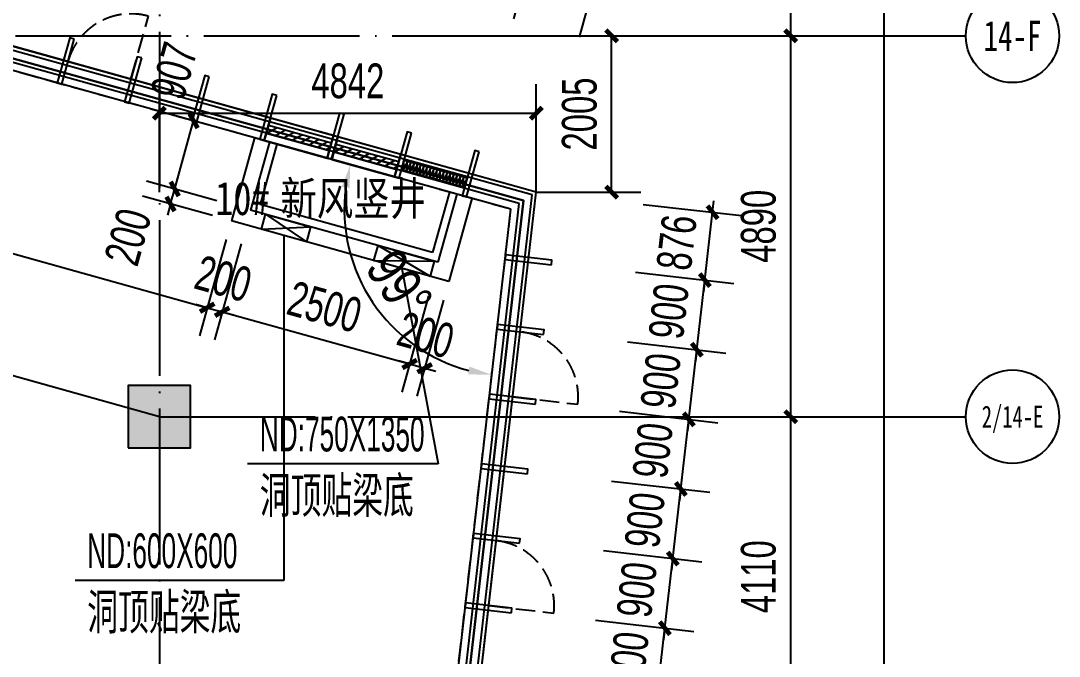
# Model space of a CAD drawing. Extents: x -409435 to 356702, y -107829 to 330904.
# Drawn here: x 114119 to 127460, y 121934 to 130094 of the extents above; entities that cross this region are included whole.
import ezdxf
from ezdxf.enums import TextEntityAlignment as Align
from ezdxf.xclip import XClip

# ---------------------------------------------------------------- set-up
doc = ezdxf.new("R2010")
doc.units = 0
doc.header["$LTSCALE"] = 1000
doc.header["$MEASUREMENT"] = 0
doc.header["$XCLIPFRAME"] = 0
for name, pattern in [('104-14# 核心筒$0$DOTE', [2.42, 2, -0.2, 0.02, -0.2]), ('14#楼幕墙$0$DASH', [0.35, 0.25, -0.1]), ('X-104 14#平面$0$$0$DASH', [0.35, 0.25, -0.1])]:
    doc.linetypes.add(name, pattern=pattern)
for name, color, linetype in [('01-标注_尺寸', 124, 'Continuous'), ('104-14# 核心筒$0$01-标注_轴线坐标', 132, 'Continuous'), ('104-14# 核心筒$0$A_AXIS-轴线', 36, '104-14# 核心筒$0$DOTE'), ('104-14# 核心筒$0$A_STR-砼柱', 51, 'Continuous'), ('104-14# 核心筒$0$AXIS_TEXT', 7, 'Continuous'), ('14#楼幕墙$0$A-C_玻璃幕墙', 140, 'Continuous'), ('14#楼幕墙$0$A-C_窗', 140, 'Continuous'), ('AXIS_TEXT', 7, 'Continuous'), ('PUB_HATCH', 8, 'Continuous'), ('X-104 14#平面$0$01-标注_尺寸', 124, 'Continuous'), ('X-104 14#平面$0$02-TEXT_标注', 130, 'Continuous'), ('X-104 14#平面$0$A-C_玻璃幕墙', 140, 'Continuous'), ('X-104 14#平面$0$A-C_窗', 140, 'Continuous'), ('X-104 14#平面$0$A-SUR_保温', 222, 'Continuous'), ('X-104 14#平面$0$A-TECH_暖通', 6, 'Continuous'), ('X-104 14#平面$0$A-TECH_结构', 21, 'Continuous'), ('X-104 14#平面$0$A_STR-砌块墙', 121, 'Continuous'), ('建-标注-文本', 254, 'Continuous'), ('建-标注-索引', 75, 'Continuous')]:
    doc.layers.add(name, color=color, linetype=linetype)
doc.layers.add('X-104 14#平面$0$000套内', color=226, linetype='Continuous', lineweight=30, plot=False)
doc.styles.add('104-14# 核心筒$0$_TCH_AXIS', font='STXIHEI_0.TTF', dxfattribs={"width": 0.8})
doc.styles.add('104-14# 核心筒$0$_TCH_DIM_T3', font='ros.shx', dxfattribs={"width": 0.705882, "bigfont": 'jd.shx'})
doc.styles.add('_TCH_DIM', font='ros.shx', dxfattribs={"width": 0.8, "height": 2, "bigfont": 'jd.shx'})
doc.styles.add('_TCH_DIM_T3', font='ros.shx', dxfattribs={"width": 0.705882, "bigfont": 'jd.shx'})
doc.styles.add('COMPLEX', font='COMPLEX')
doc.styles.add('X-104 14#平面$0$_TCH_DIM_T3', font='ros.shx', dxfattribs={"width": 0.8, "bigfont": 'jd.shx'})
doc.styles.add('X-104 14#平面$0$Standard', font='STXIHEI_0.TTF', dxfattribs={"width": 0.8})
doc.dimstyles.new('104-14# 核心筒$0$_TCH_ARCH&&150', dxfattribs={"dimtxt": 446.25, "dimasz": 150, "dimexe": 375, "dimexo": 450, "dimgap": 189.375, "dimtad": 1, "dimdec": 0, "dimzin": 0, "dimdsep": 46, "dimtxsty": '104-14# 核心筒$0$_TCH_DIM_T3', "dimblk": '104-14# 核心筒$0$_ArchTick', "dimcen": 0.09, "dimclrt": 7, "dimazin": 2, "dimtfac": 1, "dimtdec": 0, "dimtix": 1, "dimtmove": 2, "dimatfit": 3, "dimfxl": 0, "dimtolj": 1, "dimtzin": 0, "dimarcsym": 0})
doc.dimstyles.new('_TCH_ARCH&&150', dxfattribs={"dimtxt": 446.25, "dimasz": 150, "dimexe": 375, "dimexo": 450, "dimgap": 189.375, "dimtad": 1, "dimdec": 0, "dimzin": 0, "dimdsep": 46, "dimtxsty": '_TCH_DIM_T3', "dimblk": 'ARCHTICK', "dimcen": 0.09, "dimclrt": 7, "dimazin": 2, "dimtfac": 1, "dimtdec": 0, "dimtix": 1, "dimtmove": 2, "dimatfit": 3, "dimfxl": 0, "dimtolj": 1, "dimtzin": 0, "dimarcsym": 0})
doc.dimstyles.new('X-104 14#平面$0$_TCH_ARROW&&150', dxfattribs={"dimtxt": 525, "dimasz": 300, "dimexe": 375, "dimexo": 450, "dimgap": 150, "dimtad": 1, "dimdec": 0, "dimzin": 0, "dimdsep": 46, "dimtxsty": 'X-104 14#平面$0$_TCH_DIM_T3', "dimcen": 0.09, "dimclrt": 7, "dimazin": 2, "dimtfac": 1, "dimtdec": 0, "dimtix": 1, "dimtmove": 2, "dimatfit": 3, "dimfxl": 0, "dimtolj": 1, "dimtzin": 0, "dimarcsym": 0})

# ---------------------------------------------------------------- blocks, each defined once
blk = doc.blocks.new('14#楼幕墙$0$A$C103B1A8E')
blk.add_lwpolyline([(0, 0), (60, 0), (60, 600), (0, 600)], close=True)
blk = doc.blocks.new('14#楼幕墙$0$A$C09283E46')
for p, rotation in [((76034, 38687), 161.95189736491), ((76889, 38408), 161.95189736491), ((77745, 38130), 161.95189736491), ((78601, 37851), 161.95189736491), ((79456, 37572), 161.95189736491), ((80312, 37293), 161.95189736491), ((81168, 37014), 161.95189736491), ((82032, 35525), 80.9518973650202), ((81891, 34637), 80.9518973650202), ((81749, 33748), 80.9518973650202), ((81607, 32859), 80.9518973650202), ((81466, 31970), 80.9518973650202), ((81324, 31081), 80.9518973650202)]:
    blk.add_blockref('14#楼幕墙$0$A$C103B1A8E', p, dxfattribs=dict(rotation=rotation))
blk = doc.blocks.new('14#楼幕墙$0$A$C2CD63A88')
at = {"linetype": '14#楼幕墙$0$DASH'}
blk.add_lwpolyline([(0, 670), (0, -170)], dxfattribs=at)
blk.add_arc((0, 670), 840, 270, 0, dxfattribs=at)
blk = doc.blocks.new('14#楼幕墙')
at = {"layer": '14#楼幕墙$0$A-C_玻璃幕墙'}
for p, q in [((120742, 127895), (99427, 133825)), ((120687, 127858), (99462, 133763)), ((120524, 127748), (99566, 133579)), ((120415, 127674), (99636, 133456)), ((117508, 100161), (120687, 127858)), ((117563, 100200), (120742, 127895)), ((117234, 99966), (120415, 127674)), ((117344, 100044), (120524, 127748))]:
    blk.add_line(p, q, dxfattribs=at)
at = {"layer": '14#楼幕墙$0$A-C_玻璃幕墙', "rotation": 2.499999999999448}
blk.add_blockref('14#楼幕墙$0$A$C09283E46', (40532, 87891), dxfattribs=at)
at = {"layer": '14#楼幕墙$0$A-C_窗'}
for p, rotation in [((115714, 129989), 164.4518973650737), ((121106, 125189), 83.45189736509042), ((120798, 122507), 83.45189736509042)]:
    blk.add_blockref('14#楼幕墙$0$A$C2CD63A88', p, dxfattribs=dict(at, rotation=rotation))
blk = doc.blocks.new('_FZH')
blk.add_lwpolyline([(-0.5, -0.5), (0.5, -0.5), (0.5, 0.5), (-0.5, 0.5)], close=True)
at = {"layer": 'PUB_HATCH'}
blk.add_solid([(-0.5, -0.5), (0.5, -0.5), (-0.5, 0.5), (0.5, 0.5)], dxfattribs=at)
blk = doc.blocks.new('_AXISO')
blk.add_circle((0, 0), 0.5)
at = {"layer": 'AXIS_TEXT', "style": 'COMPLEX', "width": 1.041667}
blk.add_attdef('A', text='', height=0.56, dxfattribs=at).set_placement((-0.25, -0.28), (0.25, -0.28), align=Align.FIT)
blk = doc.blocks.new('104-14# 核心筒$0$_ArchTick')
at = {"color": 0, "linetype": 'ByBlock', "const_width": 0.4}
blk.add_lwpolyline([(-0.5, -0.5), (0.5, 0.5)], dxfattribs=at)
blk = doc.blocks.new('*D2749')
at = {"layer": '104-14# 核心筒$0$01-标注_轴线坐标', "color": 0, "lineweight": -2, "transparency": 16777216}
for p, q in [((120710, 133825), (125585, 133825)), ((125210, 84184), (125210, 133825)), ((120710, 84184), (125585, 84184))]:
    blk.add_line(p, q, dxfattribs=at)
at = {"layer": 'Defpoints', "color": 0, "transparency": 16777216}
for p in [(120260, 133825), (125210, 133825), (120260, 84184)]:
    blk.add_point(p, dxfattribs=at)
at = {"layer": '104-14# 核心筒$0$01-标注_轴线坐标', "color": 0, "lineweight": -2, "transparency": 16777216, "xscale": 150, "yscale": 150, "zscale": 150}
for p, rotation in [((125210, 133825), 90), ((125210, 84184), 270)]:
    blk.add_blockref('104-14# 核心筒$0$_ArchTick', p, dxfattribs=dict(at, rotation=rotation))
at = {"layer": '104-14# 核心筒$0$01-标注_轴线坐标', "color": 7, "transparency": 16777216, "insert": (124797, 109004), "char_height": 446.2, "attachment_point": 5, "rotation": 90, "style": '104-14# 核心筒$0$_TCH_DIM_T3'}
blk.add_mtext('\\A1;49641', dxfattribs=at)
blk = doc.blocks.new('*D2759')
at = {"layer": '104-14# 核心筒$0$01-标注_轴线坐标', "color": 0, "lineweight": -2, "transparency": 16777216}
for p, q in [((120710, 125010), (124385, 125010)), ((124010, 120900), (124010, 125010)), ((120710, 120900), (124385, 120900))]:
    blk.add_line(p, q, dxfattribs=at)
at = {"layer": 'Defpoints', "color": 0, "transparency": 16777216}
for p in [(120260, 125010), (124010, 125010), (120260, 120900)]:
    blk.add_point(p, dxfattribs=at)
at = {"layer": '104-14# 核心筒$0$01-标注_轴线坐标', "color": 0, "lineweight": -2, "transparency": 16777216, "xscale": 150, "yscale": 150, "zscale": 150}
for p, rotation in [((124010, 125010), 90), ((124010, 120900), 270)]:
    blk.add_blockref('104-14# 核心筒$0$_ArchTick', p, dxfattribs=dict(at, rotation=rotation))
at = {"layer": '104-14# 核心筒$0$01-标注_轴线坐标', "color": 7, "transparency": 16777216, "insert": (123597, 122955), "char_height": 446.2, "attachment_point": 5, "rotation": 90, "style": '104-14# 核心筒$0$_TCH_DIM_T3'}
blk.add_mtext('\\A1;4110', dxfattribs=at)
blk = doc.blocks.new('*D2760')
at = {"layer": '104-14# 核心筒$0$01-标注_轴线坐标', "color": 0, "lineweight": -2, "transparency": 16777216}
for p, q in [((120710, 129900), (124385, 129900)), ((124010, 125010), (124010, 129900)), ((120710, 125010), (124385, 125010))]:
    blk.add_line(p, q, dxfattribs=at)
at = {"layer": 'Defpoints', "color": 0, "transparency": 16777216}
for p in [(120260, 129900), (124010, 129900), (120260, 125010)]:
    blk.add_point(p, dxfattribs=at)
at = {"layer": '104-14# 核心筒$0$01-标注_轴线坐标', "color": 0, "lineweight": -2, "transparency": 16777216, "xscale": 150, "yscale": 150, "zscale": 150}
for p, rotation in [((124010, 129900), 90), ((124010, 125010), 270)]:
    blk.add_blockref('104-14# 核心筒$0$_ArchTick', p, dxfattribs=dict(at, rotation=rotation))
at = {"layer": '104-14# 核心筒$0$01-标注_轴线坐标', "color": 7, "transparency": 16777216, "insert": (123597, 127455), "char_height": 446.2, "attachment_point": 5, "rotation": 90, "style": '104-14# 核心筒$0$_TCH_DIM_T3'}
blk.add_mtext('\\A1;4890', dxfattribs=at)
blk = doc.blocks.new('*D2761')
at = {"layer": '104-14# 核心筒$0$01-标注_轴线坐标', "color": 0, "lineweight": -2, "transparency": 16777216}
for p, q in [((120710, 133825), (124385, 133825)), ((124010, 129900), (124010, 133825)), ((120710, 129900), (124385, 129900))]:
    blk.add_line(p, q, dxfattribs=at)
at = {"layer": 'Defpoints', "color": 0, "transparency": 16777216}
for p in [(120260, 133825), (124010, 133825), (120260, 129900)]:
    blk.add_point(p, dxfattribs=at)
at = {"layer": '104-14# 核心筒$0$01-标注_轴线坐标', "color": 0, "lineweight": -2, "transparency": 16777216, "xscale": 150, "yscale": 150, "zscale": 150}
for p, rotation in [((124010, 133825), 90), ((124010, 129900), 270)]:
    blk.add_blockref('104-14# 核心筒$0$_ArchTick', p, dxfattribs=dict(at, rotation=rotation))
at = {"layer": '104-14# 核心筒$0$01-标注_轴线坐标', "color": 7, "transparency": 16777216, "insert": (123597, 131863), "char_height": 446.2, "attachment_point": 5, "rotation": 90, "style": '104-14# 核心筒$0$_TCH_DIM_T3'}
blk.add_mtext('\\A1;3925', dxfattribs=at)
blk = doc.blocks.new('*U387')
h = blk.add_hatch()
h.set_pattern_fill('ANSI31', color=256, scale=50)
h.set_pattern_definition([(45, (-55312.376, 120006.8), (-56.1266, 56.1266), [])])
h.paths.add_polyline_path([(-840, 100), (0, 100), (0, 200), (-840, 200)])
for points in [[(-840, 0), (0, 0), (0, 300), (-840, 300)], [(-840, 100), (0, 100), (0, 200), (-840, 200)]]:
    blk.add_lwpolyline(points, close=True)
blk = doc.blocks.new('X-104 14#平面$0$$LinePat$岩棉板')
at = {"color": 0}
for p, q in [((0, -17), (12, -67)), ((12, -67), (24, -17))]:
    blk.add_line(p, q, dxfattribs=at)
for centre, start, end in [((12, -17), 0, 180), ((0, -67), 270, 0), ((24, -67), 180, 270)]:
    blk.add_arc(centre, 12, start, end, dxfattribs=at)
at = {"layer": 'Defpoints'}
blk.add_point((0, 0.1), dxfattribs=at)
at = {"layer": 'Defpoints', "color": 0}
blk.add_point((24, -84), dxfattribs=at)
blk = doc.blocks.new('*U429')
at = {"color": 8}
blk.add_lwpolyline([(0, 150), (840, 150), (840, 0), (0, 0)], close=True, dxfattribs=at)
at = {"color": 8, "xscale": -1.842105261622807, "yscale": 1.782568518697715, "zscale": 1.782568518697715}
for p in [(44, 150), (88, 150), (133, 150), (177, 150), (221, 150), (265, 150), (309, 150), (354, 150), (398, 150), (442, 150), (486, 150), (531, 150), (575, 150), (619, 150), (663, 150), (707, 150), (752, 150), (796, 150), (840, 150)]:
    blk.add_blockref('X-104 14#平面$0$$LinePat$岩棉板', p, dxfattribs=at)
blk = doc.blocks.new('*U446')
blk.add_lwpolyline([(200, 0), (200, 600), (0, 600), (0, 0), (200, 0), (0, 600), (0, 0), (200, 600)])
blk = doc.blocks.new('*U447')
blk.add_lwpolyline([(200, 0), (200, 750), (0, 750), (0, 0), (200, 0), (0, 750), (0, 0), (200, 750)])
blk = doc.blocks.new('X-104 14#平面$0$sdfjladfiididid')
at = {"layer": 'X-104 14#平面$0$A-TECH_暖通', "xscale": -1, "rotation": 254.4518973650752}
for name, p in [('*U446', (117210, 127417)), ('*U447', (118655, 127015))]:
    blk.add_blockref(name, p, dxfattribs=at)
blk = doc.blocks.new('*D2612')
at = {"layer": 'Defpoints', "color": 0, "transparency": 16777216}
for p in [(118064, 128328), (120415, 127674), (118373, 127033), (120136, 125250)]:
    blk.add_point(p, dxfattribs=at)
at = {"layer": 'X-104 14#平面$0$01-标注_尺寸', "color": 0, "lineweight": -2, "transparency": 16777216}
for p, q in [((118498, 128208), (118714, 128147)), ((120188, 125697), (120213, 125921))]:
    blk.add_line(p, q, dxfattribs=at)
blk.add_arc((120415, 127674), 2140, 172.4915, 255.4123, dxfattribs=at)
at = {"layer": 'X-104 14#平面$0$01-标注_尺寸', "color": 0, "transparency": 16777216}
for points in [[(118244, 127964), (118342, 127944), (118353, 128248)], [(119885, 125653), (119866, 125554), (120171, 125548)]]:
    blk.add_solid(points, dxfattribs=at)
at = {"layer": 'X-104 14#平面$0$01-标注_尺寸', "color": 7, "transparency": 16777216, "insert": (118982, 126710), "char_height": 525, "attachment_point": 5, "rotation": 303.9519, "style": 'X-104 14#平面$0$_TCH_DIM_T3'}
blk.add_mtext('\\A1;99°', dxfattribs=at)
blk = doc.blocks.new('sjdfadsfiididdi')
at = {"layer": '建-标注-索引'}
for p, q in [((117499, 127337), (117499, 122908)), ((119016, 126915), (119480, 124406)), ((119480, 124406), (117033, 124406)), ((117499, 122908), (114816, 122908))]:
    blk.add_line(p, q, dxfattribs=at)
at = {"layer": '建-标注-文本', "style": '_TCH_DIM'}
for s, height, width, p in [('ND:750X1350', 446.25, 0.564706, (117190, 124564)), ('洞顶贴梁底', 520.9, 0.8, (117190, 123724)), ('ND:600X600', 446.2, 0.564706, (114973, 123066)), ('洞顶贴梁底', 520.9, 0.8, (114973, 122226))]:
    blk.add_text(s, height=height, dxfattribs=dict(at, width=width)).set_placement(p)
blk = doc.blocks.new('_ArchTick')
at = {"color": 0, "linetype": 'ByBlock', "const_width": 0.4}
blk.add_lwpolyline([(-0.5, -0.5), (0.5, 0.5)], dxfattribs=at)
blk = doc.blocks.new('*D1263')
at = {"layer": '01-标注_尺寸', "color": 0, "lineweight": -2, "transparency": 16777216}
for p, q in [((119358, 126560), (119015, 125325)), ((119551, 126506), (119208, 125272)), ((119115, 125687), (118971, 125727)), ((119115, 125687), (119308, 125633)), ((119308, 125633), (119453, 125593))]:
    blk.add_line(p, q, dxfattribs=at)
at = {"layer": 'Defpoints', "color": 0, "transparency": 16777216}
for p in [(119479, 126994), (119672, 126940), (119308, 125633)]:
    blk.add_point(p, dxfattribs=at)
at = {"layer": '01-标注_尺寸', "color": 0, "lineweight": -2, "transparency": 16777216, "xscale": 150, "yscale": 150, "zscale": 150}
for p, rotation in [((119115, 125687), 344.4518973650862), ((119308, 125633), 164.4518973650862)]:
    blk.add_blockref('_ArchTick', p, dxfattribs=dict(at, rotation=rotation))
at = {"layer": '01-标注_尺寸', "color": 7, "transparency": 16777216, "insert": (119322, 126057), "char_height": 446.2, "attachment_point": 5, "rotation": 344.4519, "style": '_TCH_DIM_T3'}
blk.add_mtext('\\A1;200', dxfattribs=at)
blk = doc.blocks.new('*D1264')
at = {"layer": '01-标注_尺寸', "color": 0, "lineweight": -2, "transparency": 16777216}
for p, q in [((116950, 127230), (116606, 125996)), ((119358, 126560), (119015, 125325)), ((116707, 126357), (119115, 125687))]:
    blk.add_line(p, q, dxfattribs=at)
at = {"layer": 'Defpoints', "color": 0, "transparency": 16777216}
for p in [(117071, 127664), (119479, 126994), (119115, 125687)]:
    blk.add_point(p, dxfattribs=at)
at = {"layer": '01-标注_尺寸', "color": 0, "lineweight": -2, "transparency": 16777216, "xscale": 150, "yscale": 150, "zscale": 150}
for p, rotation in [((116707, 126357), 164.4518973650851), ((119115, 125687), 344.4518973650851)]:
    blk.add_blockref('_ArchTick', p, dxfattribs=dict(at, rotation=rotation))
at = {"layer": '01-标注_尺寸', "color": 7, "transparency": 16777216, "insert": (118022, 126419), "char_height": 446.2, "attachment_point": 5, "rotation": 344.4519, "style": '_TCH_DIM_T3'}
blk.add_mtext('\\A1;2500', dxfattribs=at)
blk = doc.blocks.new('*D1265')
at = {"layer": '01-标注_尺寸', "color": 0, "lineweight": -2, "transparency": 16777216}
for p, q in [((116757, 127284), (116414, 126049)), ((116950, 127230), (116606, 125996)), ((116514, 126410), (116370, 126451)), ((116514, 126410), (116707, 126357)), ((116707, 126357), (116851, 126317))]:
    blk.add_line(p, q, dxfattribs=at)
at = {"layer": 'Defpoints', "color": 0, "transparency": 16777216}
for p in [(116878, 127717), (117071, 127664), (116707, 126357)]:
    blk.add_point(p, dxfattribs=at)
at = {"layer": '01-标注_尺寸', "color": 0, "lineweight": -2, "transparency": 16777216, "xscale": 150, "yscale": 150, "zscale": 150}
for p, rotation in [((116514, 126410), 344.4518973650854), ((116707, 126357), 164.4518973650854)]:
    blk.add_blockref('_ArchTick', p, dxfattribs=dict(at, rotation=rotation))
at = {"layer": '01-标注_尺寸', "color": 7, "transparency": 16777216, "insert": (116721, 126781), "char_height": 446.2, "attachment_point": 5, "rotation": 344.4519, "style": '_TCH_DIM_T3'}
blk.add_mtext('\\A1;200', dxfattribs=at)
blk = doc.blocks.new('*D1266')
at = {"layer": '01-标注_尺寸', "color": 0, "lineweight": -2, "transparency": 16777216}
for p, q in [((109558, 129287), (109214, 128052)), ((109315, 128414), (116514, 126410)), ((116757, 127284), (116414, 126049))]:
    blk.add_line(p, q, dxfattribs=at)
at = {"layer": 'Defpoints', "color": 0, "transparency": 16777216}
for p in [(109678, 129720), (116878, 127717), (116514, 126410)]:
    blk.add_point(p, dxfattribs=at)
at = {"layer": '01-标注_尺寸', "color": 0, "lineweight": -2, "transparency": 16777216, "xscale": 150, "yscale": 150, "zscale": 150}
for p, rotation in [((109315, 128414), 164.4518973650852), ((116514, 126410), 344.4518973650852)]:
    blk.add_blockref('_ArchTick', p, dxfattribs=dict(at, rotation=rotation))
at = {"layer": '01-标注_尺寸', "color": 7, "transparency": 16777216, "insert": (113025, 127809), "char_height": 446.2, "attachment_point": 5, "rotation": 344.4519, "style": '_TCH_DIM_T3'}
blk.add_mtext('\\A1;7473', dxfattribs=at)
blk = doc.blocks.new('*D1267')
at = {"layer": '01-标注_尺寸', "color": 0, "lineweight": -2, "transparency": 16777216}
for p, q in [((116880, 128658), (115978, 128909)), ((116097, 127935), (116340, 128808)), ((116637, 127784), (115735, 128035))]:
    blk.add_line(p, q, dxfattribs=at)
at = {"layer": 'Defpoints', "color": 0, "transparency": 16777216}
for p in [(116340, 128808), (117314, 128537), (117071, 127664)]:
    blk.add_point(p, dxfattribs=at)
at = {"layer": '01-标注_尺寸', "color": 0, "lineweight": -2, "transparency": 16777216, "xscale": 150, "yscale": 150, "zscale": 150}
for p, rotation in [((116340, 128808), 74.45189736508969), ((116097, 127935), 254.4518973650897)]:
    blk.add_blockref('_ArchTick', p, dxfattribs=dict(at, rotation=rotation))
at = {"layer": '01-标注_尺寸', "color": 7, "transparency": 16777216, "insert": (116091, 129453), "char_height": 446.2, "attachment_point": 5, "rotation": 74.4519, "style": '_TCH_DIM_T3'}
blk.add_mtext('\\A1;907', dxfattribs=at)
blk = doc.blocks.new('*D1268')
at = {"layer": '01-标注_尺寸', "color": 0, "lineweight": -2, "transparency": 16777216}
for p, q in [((116097, 127935), (116137, 128079)), ((116637, 127784), (115735, 128035)), ((116583, 127592), (115682, 127843)), ((116043, 127742), (116097, 127935)), ((116043, 127742), (116003, 127597))]:
    blk.add_line(p, q, dxfattribs=at)
at = {"layer": 'Defpoints', "color": 0, "transparency": 16777216}
for p in [(116097, 127935), (117071, 127664), (117017, 127471)]:
    blk.add_point(p, dxfattribs=at)
at = {"layer": '01-标注_尺寸', "color": 0, "lineweight": -2, "transparency": 16777216, "xscale": 150, "yscale": 150, "zscale": 150}
for p, rotation in [((116097, 127935), 254.4518973650892), ((116043, 127742), 74.45189736508925)]:
    blk.add_blockref('_ArchTick', p, dxfattribs=dict(at, rotation=rotation))
at = {"layer": '01-标注_尺寸', "color": 7, "transparency": 16777216, "insert": (115497, 127318), "char_height": 446.2, "attachment_point": 5, "rotation": 74.4519, "style": '_TCH_DIM_T3'}
blk.add_mtext('\\A1;200', dxfattribs=at)
blk = doc.blocks.new('*D1659')
at = {"layer": '01-标注_尺寸', "color": 0, "lineweight": -2, "transparency": 16777216}
for p, q in [((121501, 122396), (122766, 122251)), ((122394, 122294), (122411, 122443)), ((122291, 121400), (122394, 122294)), ((121399, 121502), (122664, 121357)), ((122291, 121400), (122274, 121251))]:
    blk.add_line(p, q, dxfattribs=at)
at = {"layer": 'Defpoints', "color": 0, "transparency": 16777216}
for p in [(121054, 122447), (122394, 122294), (120952, 121553)]:
    blk.add_point(p, dxfattribs=at)
at = {"layer": '01-标注_尺寸', "color": 0, "lineweight": -2, "transparency": 16777216, "xscale": 150, "yscale": 150, "zscale": 150}
for p, rotation in [((122394, 122294), 263.451897364627), ((122291, 121400), 83.45189736462703)]:
    blk.add_blockref('_ArchTick', p, dxfattribs=dict(at, rotation=rotation))
at = {"layer": '01-标注_尺寸', "color": 7, "transparency": 16777216, "insert": (121932, 121894), "char_height": 446.2, "attachment_point": 5, "rotation": 83.4519, "style": '_TCH_DIM_T3'}
blk.add_mtext('\\A1;900', dxfattribs=at)
blk = doc.blocks.new('*D1660')
at = {"layer": '01-标注_尺寸', "color": 0, "lineweight": -2, "transparency": 16777216}
for p, q in [((121604, 123290), (122869, 123145)), ((122496, 123188), (122513, 123337)), ((122394, 122294), (122496, 123188)), ((121501, 122396), (122766, 122251)), ((122394, 122294), (122377, 122145))]:
    blk.add_line(p, q, dxfattribs=at)
at = {"layer": 'Defpoints', "color": 0, "transparency": 16777216}
for p in [(121157, 123342), (122496, 123188), (121054, 122447)]:
    blk.add_point(p, dxfattribs=at)
at = {"layer": '01-标注_尺寸', "color": 0, "lineweight": -2, "transparency": 16777216, "xscale": 150, "yscale": 150, "zscale": 150}
for p, rotation in [((122496, 123188), 263.4518973646265), ((122394, 122294), 83.45189736462648)]:
    blk.add_blockref('_ArchTick', p, dxfattribs=dict(at, rotation=rotation))
at = {"layer": '01-标注_尺寸', "color": 7, "transparency": 16777216, "insert": (122035, 122788), "char_height": 446.2, "attachment_point": 5, "rotation": 83.4519, "style": '_TCH_DIM_T3'}
blk.add_mtext('\\A1;900', dxfattribs=at)
blk = doc.blocks.new('*D1661')
at = {"layer": '01-标注_尺寸', "color": 0, "lineweight": -2, "transparency": 16777216}
for p, q in [((122599, 124082), (122616, 124231)), ((121707, 124184), (122971, 124039)), ((122496, 123188), (122599, 124082)), ((121604, 123290), (122869, 123145)), ((122496, 123188), (122479, 123039))]:
    blk.add_line(p, q, dxfattribs=at)
at = {"layer": 'Defpoints', "color": 0, "transparency": 16777216}
for p in [(121260, 124236), (122599, 124082), (121157, 123342)]:
    blk.add_point(p, dxfattribs=at)
at = {"layer": '01-标注_尺寸', "color": 0, "lineweight": -2, "transparency": 16777216, "xscale": 150, "yscale": 150, "zscale": 150}
for p, rotation in [((122599, 124082), 263.4518973646263), ((122496, 123188), 83.4518973646263)]:
    blk.add_blockref('_ArchTick', p, dxfattribs=dict(at, rotation=rotation))
at = {"layer": '01-标注_尺寸', "color": 7, "transparency": 16777216, "insert": (122138, 123682), "char_height": 446.2, "attachment_point": 5, "rotation": 83.4519, "style": '_TCH_DIM_T3'}
blk.add_mtext('\\A1;900', dxfattribs=at)
blk = doc.blocks.new('*D1662')
at = {"layer": '01-标注_尺寸', "color": 0, "lineweight": -2, "transparency": 16777216}
for p, q in [((121809, 125079), (123074, 124933)), ((122702, 124976), (122719, 125125)), ((122599, 124082), (122702, 124976)), ((121707, 124184), (122971, 124039)), ((122599, 124082), (122582, 123933))]:
    blk.add_line(p, q, dxfattribs=at)
at = {"layer": 'Defpoints', "color": 0, "transparency": 16777216}
for p in [(121362, 125130), (122702, 124976), (121260, 124236)]:
    blk.add_point(p, dxfattribs=at)
at = {"layer": '01-标注_尺寸', "color": 0, "lineweight": -2, "transparency": 16777216, "xscale": 150, "yscale": 150, "zscale": 150}
for p, rotation in [((122702, 124976), 263.4518973646267), ((122599, 124082), 83.4518973646267)]:
    blk.add_blockref('_ArchTick', p, dxfattribs=dict(at, rotation=rotation))
at = {"layer": '01-标注_尺寸', "color": 7, "transparency": 16777216, "insert": (122240, 124576), "char_height": 446.2, "attachment_point": 5, "rotation": 83.4519, "style": '_TCH_DIM_T3'}
blk.add_mtext('\\A1;900', dxfattribs=at)
blk = doc.blocks.new('*D1663')
at = {"layer": '01-标注_尺寸', "color": 0, "lineweight": -2, "transparency": 16777216}
for p, q in [((121912, 125973), (123177, 125827)), ((122804, 125870), (122821, 126019)), ((122702, 124976), (122804, 125870)), ((121809, 125079), (123074, 124933)), ((122702, 124976), (122684, 124827))]:
    blk.add_line(p, q, dxfattribs=at)
at = {"layer": 'Defpoints', "color": 0, "transparency": 16777216}
for p in [(121465, 126024), (122804, 125870), (121362, 125130)]:
    blk.add_point(p, dxfattribs=at)
at = {"layer": '01-标注_尺寸', "color": 0, "lineweight": -2, "transparency": 16777216, "xscale": 150, "yscale": 150, "zscale": 150}
for p, rotation in [((122804, 125870), 263.4518973646267), ((122702, 124976), 83.4518973646267)]:
    blk.add_blockref('_ArchTick', p, dxfattribs=dict(at, rotation=rotation))
at = {"layer": '01-标注_尺寸', "color": 7, "transparency": 16777216, "insert": (122343, 125470), "char_height": 446.2, "attachment_point": 5, "rotation": 83.4519, "style": '_TCH_DIM_T3'}
blk.add_mtext('\\A1;900', dxfattribs=at)
blk = doc.blocks.new('*D1664')
at = {"layer": '01-标注_尺寸', "color": 0, "lineweight": -2, "transparency": 16777216}
for p, q in [((122907, 126764), (122924, 126913)), ((122015, 126867), (123279, 126722)), ((122804, 125870), (122907, 126764)), ((121912, 125973), (123177, 125827)), ((122804, 125870), (122787, 125721))]:
    blk.add_line(p, q, dxfattribs=at)
at = {"layer": 'Defpoints', "color": 0, "transparency": 16777216}
for p in [(121568, 126918), (122907, 126764), (121465, 126024)]:
    blk.add_point(p, dxfattribs=at)
at = {"layer": '01-标注_尺寸', "color": 0, "lineweight": -2, "transparency": 16777216, "xscale": 150, "yscale": 150, "zscale": 150}
for p, rotation in [((122907, 126764), 263.4518973646274), ((122804, 125870), 83.45189736462743)]:
    blk.add_blockref('_ArchTick', p, dxfattribs=dict(at, rotation=rotation))
at = {"layer": '01-标注_尺寸', "color": 7, "transparency": 16777216, "insert": (122446, 126364), "char_height": 446.2, "attachment_point": 5, "rotation": 83.4519, "style": '_TCH_DIM_T3'}
blk.add_mtext('\\A1;900', dxfattribs=at)
blk = doc.blocks.new('*D1665')
at = {"layer": '01-标注_尺寸', "color": 0, "lineweight": -2, "transparency": 16777216}
for p, q in [((122114, 127737), (123379, 127592)), ((123007, 127635), (123024, 127784)), ((122907, 126764), (123007, 127635)), ((122015, 126867), (123279, 126722)), ((122907, 126764), (122890, 126615))]:
    blk.add_line(p, q, dxfattribs=at)
at = {"layer": 'Defpoints', "color": 0, "transparency": 16777216}
for p in [(121667, 127788), (123007, 127635), (121568, 126918)]:
    blk.add_point(p, dxfattribs=at)
at = {"layer": '01-标注_尺寸', "color": 0, "lineweight": -2, "transparency": 16777216, "xscale": 150, "yscale": 150, "zscale": 150}
for p, rotation in [((123007, 127635), 263.4518973646262), ((122907, 126764), 83.45189736462622)]:
    blk.add_blockref('_ArchTick', p, dxfattribs=dict(at, rotation=rotation))
at = {"layer": '01-标注_尺寸', "color": 7, "transparency": 16777216, "insert": (122547, 127247), "char_height": 446.2, "attachment_point": 5, "rotation": 83.4519, "style": '_TCH_DIM_T3'}
blk.add_mtext('\\A1;876', dxfattribs=at)
blk = doc.blocks.new('*D1709')
at = {"layer": '01-标注_尺寸', "color": 0, "lineweight": -2, "transparency": 16777216}
for p, q in [((120453, 130119), (120769, 131257)), ((121296, 129885), (121612, 131023)), ((120669, 130896), (120524, 130936)), ((120669, 130896), (121512, 130661)), ((121512, 130661), (121656, 130621))]:
    blk.add_line(p, q, dxfattribs=at)
at = {"layer": 'Defpoints', "color": 0, "transparency": 16777216}
for p in [(121512, 130661), (120332, 129686), (121175, 129451)]:
    blk.add_point(p, dxfattribs=at)
at = {"layer": '01-标注_尺寸', "color": 0, "lineweight": -2, "transparency": 16777216, "xscale": 150, "yscale": 150, "zscale": 150}
for p, rotation in [((120669, 130896), 344.451897365074), ((121512, 130661), 164.451897365074)]:
    blk.add_blockref('_ArchTick', p, dxfattribs=dict(at, rotation=rotation))
at = {"layer": '01-标注_尺寸', "color": 7, "transparency": 16777216, "insert": (121201, 131176), "char_height": 446.2, "attachment_point": 5, "rotation": 344.4519, "style": '_TCH_DIM_T3'}
blk.add_mtext('\\A1;875', dxfattribs=at)
blk = doc.blocks.new('*D1710')
at = {"layer": '01-标注_尺寸', "color": 0, "lineweight": -2, "transparency": 16777216}
for p, q in [((119586, 130361), (119902, 131499)), ((119802, 131137), (119657, 131177)), ((120453, 130119), (120769, 131257)), ((119802, 131137), (120669, 130896)), ((120669, 130896), (120813, 130856))]:
    blk.add_line(p, q, dxfattribs=at)
at = {"layer": 'Defpoints', "color": 0, "transparency": 16777216}
for p in [(120669, 130896), (119465, 129927), (120332, 129686)]:
    blk.add_point(p, dxfattribs=at)
at = {"layer": '01-标注_尺寸', "color": 0, "lineweight": -2, "transparency": 16777216, "xscale": 150, "yscale": 150, "zscale": 150}
for p, rotation in [((119802, 131137), 344.4518973650734), ((120669, 130896), 164.4518973650734)]:
    blk.add_blockref('_ArchTick', p, dxfattribs=dict(at, rotation=rotation))
at = {"layer": '01-标注_尺寸', "color": 7, "transparency": 16777216, "insert": (120346, 131414), "char_height": 446.2, "attachment_point": 5, "rotation": 344.4519, "style": '_TCH_DIM_T3'}
blk.add_mtext('\\A1;900', dxfattribs=at)
blk = doc.blocks.new('*D1711')
at = {"layer": '01-标注_尺寸', "color": 0, "lineweight": -2, "transparency": 16777216}
for p, q in [((118718, 130602), (119035, 131740)), ((118935, 131379), (118790, 131419)), ((119586, 130361), (119902, 131499)), ((118935, 131379), (119802, 131137)), ((119802, 131137), (119946, 131097))]:
    blk.add_line(p, q, dxfattribs=at)
at = {"layer": 'Defpoints', "color": 0, "transparency": 16777216}
for p in [(119802, 131137), (118598, 130168), (119465, 129927)]:
    blk.add_point(p, dxfattribs=at)
at = {"layer": '01-标注_尺寸', "color": 0, "lineweight": -2, "transparency": 16777216, "xscale": 150, "yscale": 150, "zscale": 150}
for p, rotation in [((118935, 131379), 344.4518973650753), ((119802, 131137), 164.4518973650752)]:
    blk.add_blockref('_ArchTick', p, dxfattribs=dict(at, rotation=rotation))
at = {"layer": '01-标注_尺寸', "color": 7, "transparency": 16777216, "insert": (119479, 131655), "char_height": 446.2, "attachment_point": 5, "rotation": 344.4519, "style": '_TCH_DIM_T3'}
blk.add_mtext('\\A1;900', dxfattribs=at)
blk = doc.blocks.new('*D2487')
at = {"layer": '01-标注_尺寸', "color": 0, "lineweight": -2, "transparency": 16777216}
for p, q in [((115900, 127895), (115900, 129282)), ((120742, 127895), (120742, 129282)), ((115900, 128907), (120742, 128907))]:
    blk.add_line(p, q, dxfattribs=at)
at = {"layer": 'Defpoints', "color": 0, "transparency": 16777216}
for p in [(120742, 128907), (115900, 127445), (120742, 127445)]:
    blk.add_point(p, dxfattribs=at)
at = {"layer": '01-标注_尺寸', "color": 0, "lineweight": -2, "transparency": 16777216, "xscale": 150, "yscale": 150, "zscale": 150, "rotation": 180}
blk.add_blockref('_ArchTick', (115900, 128907), dxfattribs=at)
at = {"layer": '01-标注_尺寸', "color": 0, "lineweight": -2, "transparency": 16777216, "xscale": 150, "yscale": 150, "zscale": 150}
blk.add_blockref('_ArchTick', (120742, 128907), dxfattribs=at)
at = {"layer": '01-标注_尺寸', "color": 7, "transparency": 16777216, "insert": (118321, 129320), "char_height": 446.2, "attachment_point": 5, "style": '_TCH_DIM_T3'}
blk.add_mtext('\\A1;4842', dxfattribs=at)
blk = doc.blocks.new('*D2488')
at = {"layer": '01-标注_尺寸', "color": 0, "lineweight": -2, "transparency": 16777216}
for p, q in [((120742, 129900), (122085, 129900)), ((121710, 127895), (121710, 129900)), ((120742, 127895), (122085, 127895))]:
    blk.add_line(p, q, dxfattribs=at)
at = {"layer": 'Defpoints', "color": 0, "transparency": 16777216}
for p in [(120292, 129900), (121710, 129900), (120292, 127895)]:
    blk.add_point(p, dxfattribs=at)
at = {"layer": '01-标注_尺寸', "color": 0, "lineweight": -2, "transparency": 16777216, "xscale": 150, "yscale": 150, "zscale": 150}
for p, rotation in [((121710, 129900), 90), ((121710, 127895), 270)]:
    blk.add_blockref('_ArchTick', p, dxfattribs=dict(at, rotation=rotation))
at = {"layer": '01-标注_尺寸', "color": 7, "transparency": 16777216, "insert": (121297, 128897), "char_height": 446.2, "attachment_point": 5, "rotation": 90, "style": '_TCH_DIM_T3'}
blk.add_mtext('\\A1;2005', dxfattribs=at)
blk = doc.blocks.new('104-14# 核心筒')
at = {"layer": '104-14# 核心筒$0$01-标注_轴线坐标'}
for p, q in [((120259.9, 129900), (126259.9, 129900)), ((120259.9, 125010.4), (126259.9, 125010.4))]:
    blk.add_line(p, q, dxfattribs=at)
at = {"layer": '104-14# 核心筒$0$A_AXIS-轴线'}
for p, q in [((115900, 139633.6), (115900, 80554.9)), ((115900, 125010.4), (86400, 133218.1)), ((-9370.1, 129900), (120259.9, 129900))]:
    blk.add_line(p, q, dxfattribs=at)
blk.add_lwpolyline([(115900, 125010.4), (120259.9, 125010.4)], dxfattribs=at)
at = {"layer": '104-14# 核心筒$0$01-标注_轴线坐标'}
ref = blk.add_blockref('_AXISO', (126859.9, 129900), dxfattribs=dict(at, xscale=1200, yscale=1200, zscale=1200))
ref.add_attrib('A', '14-F', dxfattribs={"layer": '104-14# 核心筒$0$AXIS_TEXT', "height": 391.75, "style": '104-14# 核心筒$0$_TCH_AXIS', "width": 0.920042}).set_placement((126488.4, 129704.1), (127231.4, 129704.1), align=Align.FIT)
ref = blk.add_blockref('_AXISO', (126859.9, 125010.4), dxfattribs=dict(at, xscale=1200, yscale=1200, zscale=1200))
ref.add_attrib('A', '2/14-E', dxfattribs={"layer": '104-14# 核心筒$0$AXIS_TEXT', "height": 284.08, "style": '104-14# 核心筒$0$_TCH_AXIS', "width": 0.875759}).set_placement((126464.7, 124868.3), (127255.2, 124868.3), align=Align.FIT)
at = {"layer": '104-14# 核心筒$0$A_STR-砼柱', "xscale": 800, "yscale": 800, "zscale": 800}
blk.add_blockref('_FZH', (115900, 125010.4), dxfattribs=at)
at = {"layer": '104-14# 核心筒$0$01-标注_轴线坐标'}
for p1, p2, distance, picture, middle in [((120259.9, 84183.6), (120259.9, 133825), -4950, '*D2749', (124797.4, 109004.3)), ((120259.9, 129900), (120259.9, 133825), -3750, '*D2761', (123597.4, 131862.5)), ((120259.9, 125010.4), (120259.9, 129900), -3750, '*D2760', (123597.4, 127455.2)), ((120259.9, 120900), (120259.9, 125010.4), -3750, '*D2759', (123597.4, 122955.2))]:
    dim = blk.add_aligned_dim(p1=p1, p2=p2, distance=distance, dimstyle='104-14# 核心筒$0$_TCH_ARCH&&150', dxfattribs=at)
    dim.commit()
    dim.dimension.update_dxf_attribs({"geometry": picture, "text_midpoint": middle})
blk = doc.blocks.new('X-104 14#平面')
at = {"layer": 'X-104 14#平面$0$000套内'}
blk.add_lwpolyline([(115950, 101100), (117513.1, 101081.9), (120578.2, 127784.4), (99531.2, 133640.3), (92084.5, 106875.7), (95700, 103260.2), (95700, 110500), (98900, 110500), (98900, 110500), (110900, 110500), (110900, 111900), (115950, 111900)], close=True, dxfattribs=at)
at = {"layer": 'X-104 14#平面$0$A-C_玻璃幕墙'}
blk.add_lwpolyline([(109062.3, 84667.9), (119297.3, 99814.5), (117562.9, 100200.5), (120741.8, 127894.6), (99426.9, 133825), (92631.2, 109400), (86987.2, 109400), (86987.2, 110600), (8392.2, 110600), (5688.7, 97881.2), (-2733.6, 99671.4), (-6009.8, 84258.3), (40178.1, 86274.9), (39845.1, 84183.6), (83845.6, 86452.5)], close=True, dxfattribs=at)
at = {"layer": 'X-104 14#平面$0$A-SUR_保温'}
for p, q in [((117409.9, 128510.3), (117193.7, 127733.2)), ((119625.7, 127893.7), (119409.6, 127116.7)), ((119409.6, 127116.7), (117193.7, 127733.2))]:
    blk.add_line(p, q, dxfattribs=at)
at = {"layer": 'X-104 14#平面$0$A-TECH_结构', "linetype": 'X-104 14#平面$0$$0$DASH'}
blk.add_lwpolyline([(120414.6, 127674.3), (99635.5, 133455.6), (96317.6, 121532.1), (85624.2, 124507.3), (87140.3, 129956.4), (83582.3, 130946.3), (66456.4, 115400), (609.3, 115400), (8.3, 112572.3), (4214.3, 111678.3), (1409.8, 98484.1), (-2502.5, 99315.7), (-5635.8, 84574.9), (40532.1, 86590.6), (40199.6, 84502.3), (83848.5, 86753.1), (108910.7, 84979.4), (118802, 99617.3), (117234.1, 99966.3)], close=True, dxfattribs=at)
at = {"layer": 'X-104 14#平面$0$A_STR-砌块墙'}
for p, q in [((117120.9, 128590.7), (116824.3, 127524.6)), ((117313.6, 128537.1), (117070.6, 127663.7)), ((117313.6, 128537.1), (117120.9, 128590.7)), ((119722.1, 127866.9), (119479.1, 126993.6)), ((119914.8, 127813.3), (119618.2, 126747.3)), ((119914.8, 127813.3), (119722.1, 127866.9)), ((119479.1, 126993.6), (117070.6, 127663.7)), ((119618.2, 126747.3), (116824.3, 127524.6))]:
    blk.add_line(p, q, dxfattribs=at)
ref = blk.add_blockref('104-14# 核心筒', (0, 0))
XClip(ref).set_block_clipping_path([(-38664.3623821461, -25500), (139216.5485069363, 330900)])
for name in ['14#楼幕墙', 'X-104 14#平面$0$sdfjladfiididid']:
    blk.add_blockref(name, (0, 0))
at = {"layer": 'X-104 14#平面$0$A-C_窗', "rotation": 344.4518973650826}
for p in [(118055.4, 128330.7), (118922.5, 128089.4)]:
    blk.add_blockref('*U387', p, dxfattribs=at)
at = {"layer": 'X-104 14#平面$0$A-SUR_保温', "rotation": 344.4518981662084}
blk.add_blockref('*U429', (119007.1, 128169.7), dxfattribs=at)
at = {"layer": 'X-104 14#平面$0$02-TEXT_标注', "style": 'X-104 14#平面$0$Standard', "width": 0.8}
for s, p in [('新风竖井', (117455.4, 127599.4)), ('10#', (116617.3, 127599.4))]:
    blk.add_text(s, height=428.14, dxfattribs=at).set_placement(p)
at = {"layer": 'X-104 14#平面$0$01-标注_尺寸'}
dim = blk.add_angular_dim_3p(base=(118373.3, 127032.6), center=(120414.6, 127674.3), p1=(118064.1, 128328.2), p2=(120136.3, 125250.4), dimstyle='X-104 14#平面$0$_TCH_ARROW&&150', dxfattribs=at)
dim.commit()
dim.dimension.update_dxf_attribs({"geometry": '*D2612', "text_midpoint": (118981.8, 126709.6)})

msp = doc.modelspace()

# ---------------------------------------------------------------- block references
for name in ['X-104 14#平面', 'sjdfadsfiididdi']:
    msp.add_blockref(name, (0, 0))

# ---------------------------------------------------------------- dimensions: what is measured, and where the dimension line sits
at = {"layer": '01-标注_尺寸'}
for p1, p2, distance, picture, middle in [((118597.8, 130168.4), (119464.9, 129927.2), 1256.1, '*D1711', (119478.6, 131655.3)), ((119464.9, 129927.2), (120332, 129685.9), 1256.1, '*D1710', (120345.7, 131414)), ((120332, 129685.9), (121175, 129451.4), 1256.1, '*D1709', (121200.7, 131176.2)), ((120291.8, 127894.6), (120291.8, 129900), -1418, '*D2488', (121297.3, 128897.3)), ((109678.1, 129720.5), (116877.9, 127717.3), -1356.5, '*D1266', (113025, 127809.4)), ((115900, 127444.6), (120741.8, 127444.6), 1462.5, '*D2487', (118320.9, 129319.6)), ((116877.9, 127717.3), (117070.6, 127663.7), -1356.5, '*D1265', (116721.2, 126781)), ((121567.5, 126918.1), (121667.4, 127788.4), -1348.1, '*D1665', (122546.9, 127246.5)), ((117070.6, 127663.7), (119479.1, 126993.6), -1356.5, '*D1264', (118021.8, 126419.2)), ((119479.1, 126993.6), (119671.8, 126940), -1356.5, '*D1263', (119322.4, 126057.3)), ((121464.9, 126024), (121567.5, 126918.1), -1348.1, '*D1664', (122445.7, 126364.3)), ((121362.2, 125129.8), (121464.9, 126024), -1348.1, '*D1663', (122343, 125470.2)), ((121259.6, 124235.7), (121362.2, 125129.8), -1348.1, '*D1662', (122240.4, 124576.1)), ((121157, 123341.6), (121259.6, 124235.7), -1348.1, '*D1661', (122137.8, 123682)), ((121054.3, 122447.5), (121157, 123341.6), -1348.1, '*D1660', (122035.1, 122787.8)), ((120951.7, 121553.3), (121054.3, 122447.5), -1348.1, '*D1659', (121932.5, 121893.7))]:
    dim = msp.add_aligned_dim(p1=p1, p2=p2, distance=distance, dimstyle='_TCH_ARCH&&150', dxfattribs=at)
    dim.commit()
    dim.dimension.update_dxf_attribs({"geometry": picture, "text_midpoint": middle})
for base, p1, p2, picture, middle in [((116339.6, 128808), (117070.6, 127663.7), (117313.6, 128537.1), '*D1267', (116091, 129453.3)), ((116096.6, 127934.7), (117017, 127471), (117070.6, 127663.7), '*D1268', (115496.9, 127317.9))]:
    dim = msp.add_linear_dim(base=base, p1=p1, p2=p2, angle=74.4519, dimstyle='_TCH_ARCH&&150', dxfattribs=at)
    dim.commit()
    dim.dimension.update_dxf_attribs({"geometry": picture, "text_midpoint": middle, "dimtype": 161})

doc.saveas('drawing.dxf')
